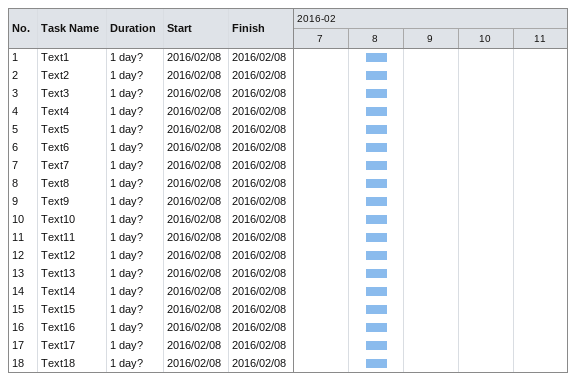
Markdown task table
| ID | Task | Duration | Start | Finish |
|---|---|---|---|---|
| 1 | Text1 | 1d? | 2016-02-08 | 2016-02-08 |
| 2 | Text2 | 1d? | 2016-02-08 | 2016-02-08 |
| 3 | Text3 | 1d? | 2016-02-08 | 2016-02-08 |
| 4 | Text4 | 1d? | 2016-02-08 | 2016-02-08 |
| 5 | Text5 | 1d? | 2016-02-08 | 2016-02-08 |
| 6 | Text6 | 1d? | 2016-02-08 | 2016-02-08 |
| 7 | Text7 | 1d? | 2016-02-08 | 2016-02-08 |
| 8 | Text8 | 1d? | 2016-02-08 | 2016-02-08 |
| 9 | Text9 | 1d? | 2016-02-08 | 2016-02-08 |
| 10 | Text10 | 1d? | 2016-02-08 | 2016-02-08 |
| 11 | Text11 | 1d? | 2016-02-08 | 2016-02-08 |
| 12 | Text12 | 1d? | 2016-02-08 | 2016-02-08 |
| 13 | Text13 | 1d? | 2016-02-08 | 2016-02-08 |
| 14 | Text14 | 1d? | 2016-02-08 | 2016-02-08 |
| 15 | Text15 | 1d? | 2016-02-08 | 2016-02-08 |
| 16 | Text16 | 1d? | 2016-02-08 | 2016-02-08 |
| 17 | Text17 | 1d? | 2016-02-08 | 2016-02-08 |
| 18 | Text18 | 1d? | 2016-02-08 | 2016-02-08 |
